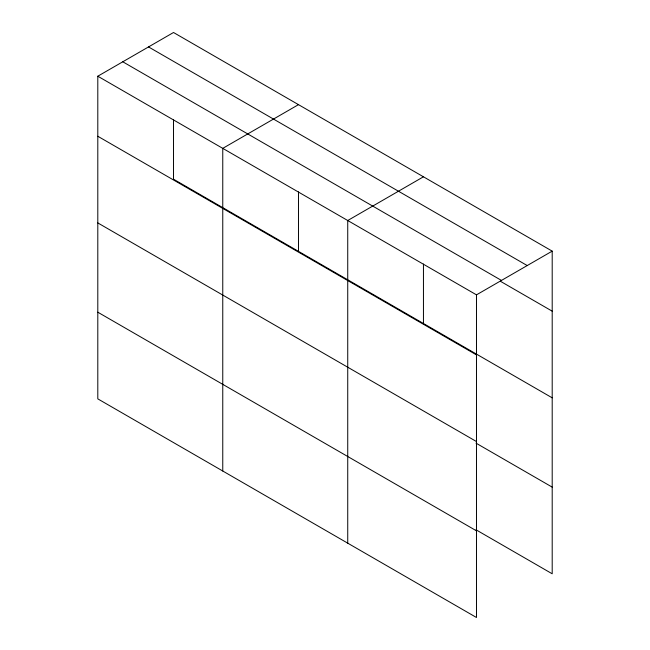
<?xml version="1.0" encoding="UTF-8"?>
<svg xmlns="http://www.w3.org/2000/svg" width="650" height="650" viewBox="0 0 650 650"><rect width="100%" height="100%" fill="white"/><g stroke="black" fill="none" stroke-linecap="round" stroke-linejoin="round"><path stroke-width="0.97" d="M298.48 251.355L298.48 191.896M423.451 323.497L423.451 264.046M97.801 76.212L476.483 294.848L476.483 617.5L97.801 398.864L97.801 76.212L173.518 32.5L552.199 251.136L552.199 573.788L476.003 529.791M298.48 104.65L222.763 148.362L222.763 471.014M423.451 176.8L347.734 220.512L347.734 543.164M476.483 294.848L552.199 251.136M148.525 46.922L527.215 265.558M122.785 61.791L501.475 280.426M500.524 281.336L552.199 311.171M552.199 397.832L173.518 179.205L173.518 119.746M97.801 136.256L476.483 354.892M97.801 222.918L476.483 441.553M476.003 443.129L552.199 487.126M97.801 312.203L476.483 530.839"/></g></svg>
